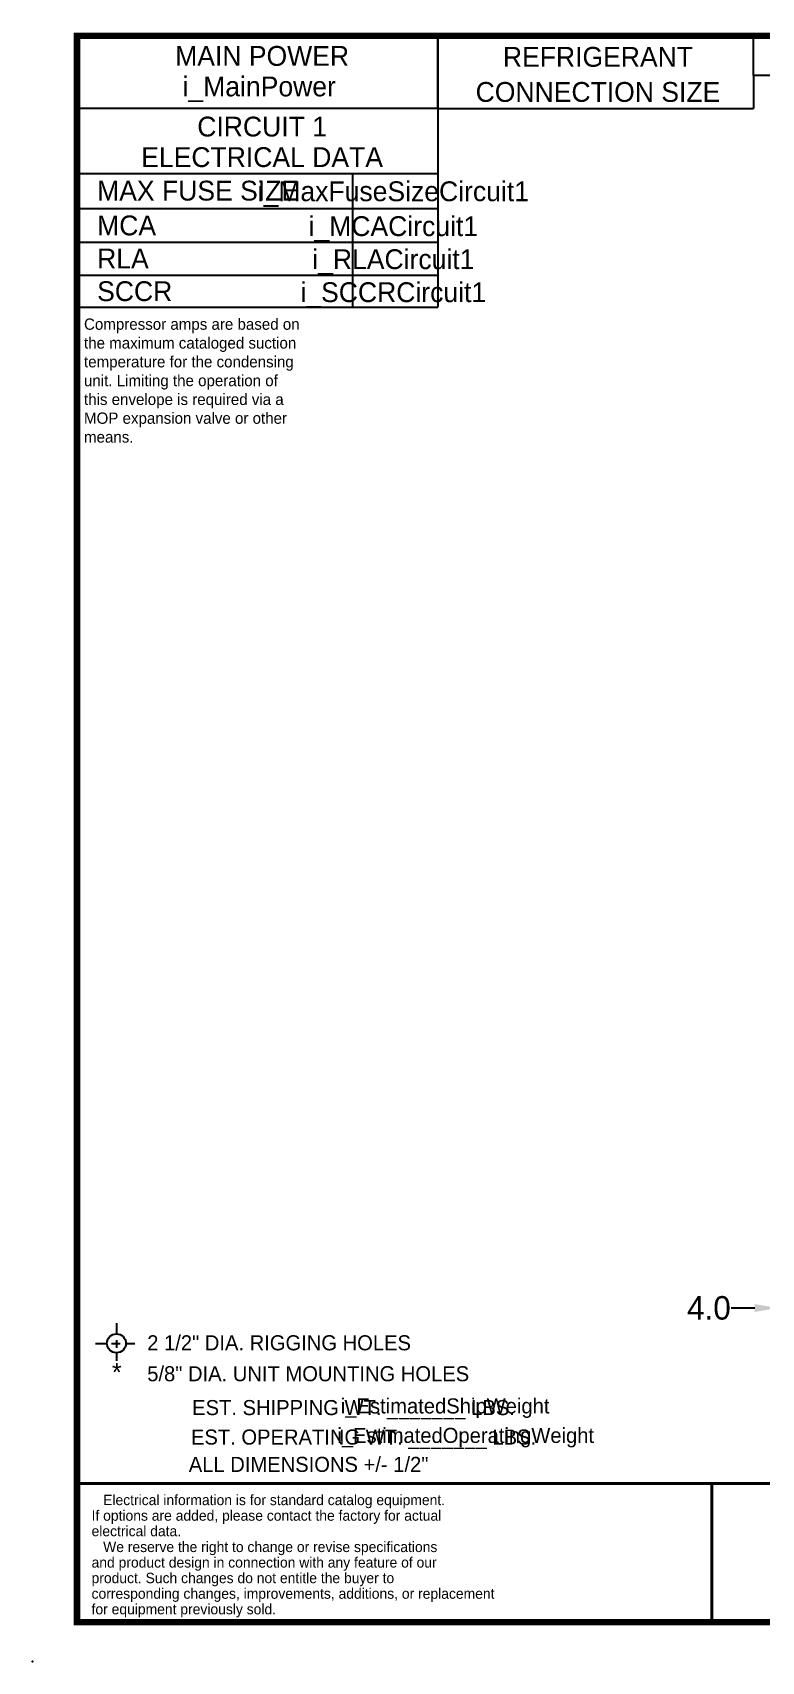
# Model space of a CAD drawing. Header units: inches. Extents: x 1908 to 2241, y -260 to -49.
# Drawn here: x 1907.8 to 2000.8, y -259.8 to -51.9 of the extents above; entities that cross this region are included whole.
import ezdxf
from ezdxf.enums import TextEntityAlignment as Align

# ---------------------------------------------------------------- set-up
doc = ezdxf.new("R2010")
doc.units = ezdxf.units.IN
doc.header["$MEASUREMENT"] = 0
doc.header["$PDSIZE"] = -1
doc.layers.add('C1E', color=7, linetype='Continuous')
doc.layers.add('C1RC', color=7, linetype='Continuous')
doc.dimstyles.get("Standard").update_dxf_attribs({"dimtxt": 3, "dimasz": 3, "dimexe": 0.18, "dimexo": 0.0625, "dimgap": 0.09, "dimtad": 0, "dimtih": 1, "dimtoh": 1, "dimdec": 1, "dimzin": 0, "dimdsep": 46, "dimtxsty": 'Standard', "dimcen": 0.09, "dimadec": 0, "dimazin": 0, "dimtfac": 1, "dimtdec": 1, "dimtofl": 0, "dimtmove": 0, "dimatfit": 3, "dimfxl": 1, "dimtolj": 1, "dimtzin": 0, "dimarcsym": 0})

# ---------------------------------------------------------------- blocks, each defined once
blk = doc.blocks.new('*D4')
at = {"color": 0, "lineweight": -2}
for p, q in [((2002.94, -207.22), (2002.94, -214.88)), ((2006.94, -208.33), (2006.94, -214.88)), ((1999.94, -214.7), (1996.94, -214.7)), ((2009.94, -214.7), (2012.94, -214.7))]:
    blk.add_line(p, q, dxfattribs=at)
at = {"color": 0}
for points in [[(1999.94, -214.2), (1999.94, -215.2), (2002.94, -214.7)], [(2009.94, -214.2), (2009.94, -215.2), (2006.94, -214.7)]]:
    blk.add_solid(points, dxfattribs=at)
at = {"layer": 'Defpoints', "color": 0}
for p in [(2002.94, -207.16), (2006.94, -208.27), (2002.94, -214.7)]:
    blk.add_point(p, dxfattribs=at)
at = {"color": 0, "insert": (1994.1, -214.7), "char_height": 3, "attachment_point": 5}
blk.add_mtext('\\A1;4.0', dxfattribs=at)

msp = doc.modelspace()

# ---------------------------------------------------------------- linework, layer by layer
at = {"color": 0, "lineweight": 25}
for p, q in [((1918.5, -216.63), (1918.5, -217.9)), ((1915.85, -219.21), (1917.15, -219.21)), ((1917.89, -219.21), (1918.99, -219.21)), ((1918.5, -218.8), (1918.5, -219.77)), ((1919.73, -219.21), (1920.84, -219.21)), ((1918.5, -220.46), (1918.5, -221.46)), ((1994.47, -254.81), (1994.47, -237.09))]:
    msp.add_line(p, q, dxfattribs=at)
for points, const_width in [([(1913.47, -254.81), (2237.47, -254.81), (2237.47, -52.31), (1913.47, -52.31), (1913.47, -254.81)], 0.81), ([(1994.95, -237.09), (1913.47, -237.09)], 0.405), ([(2237.47, -237.09), (1994.47, -237.09), (1994.47, -254.81)], 0.405)]:
    msp.add_lwpolyline(points, dxfattribs=dict(at, const_width=const_width))
msp.add_circle((1918.5, -219.21), 1.21, dxfattribs=at)
msp.add_point((1907.8, -259.81), dxfattribs=at)
at = {"layer": 'C1E', "color": 0, "lineweight": 25}
for p, q in [((1959.51, -52.31), (1959.51, -86.95)), ((1959.51, -61.58), (1913.47, -61.58)), ((1959.51, -69.93), (1913.72, -69.93)), ((1948.61, -69.93), (1948.61, -86.95)), ((1913.71, -74.36), (1959.51, -74.36)), ((1913.6, -78.68), (1959.51, -78.68)), ((1913.39, -82.89), (1959.51, -82.89)), ((1913.4, -86.95), (1959.51, -86.95))]:
    msp.add_line(p, q, dxfattribs=at)
at = {"layer": 'C1RC', "color": 0, "lineweight": 25}
for p, q in [((1959.51, -61.58), (1959.51, -52.31)), ((1999.8, -57.38), (1999.8, -52.31)), ((2078.61, -57.38), (1999.8, -57.38)), ((1999.8, -57.38), (1999.8, -61.6)), ((1959.58, -61.59), (1999.8, -61.6))]:
    msp.add_line(p, q, dxfattribs=at)

# ---------------------------------------------------------------- texts
at = {"color": 0, "lineweight": 25}
for s, height, p in [('2 1/2" DIA. RIGGING HOLES', 1.9237, (1922.43, -220.1)), ('5/8" DIA. UNIT MOUNTING HOLES', 1.9237, (1922.43, -224.05)), ('   Electrical information is for standard catalog equipment.', 1.3249, (1915.33, -239.86)), ('If options are added, please contact the factory for actual', 1.3249, (1915.33, -241.85)), ('electrical data.', 1.3249, (1915.33, -243.83)), ('   We reserve the right to change or revise specifications', 1.3249, (1915.33, -245.85)), ('and product design in connection with any feature of our', 1.3249, (1915.33, -247.83)), ('product. Such changes do not entitle the buyer to', 1.3249, (1915.33, -249.82)), ('corresponding changes, improvements, additions, or replacement ', 1.3249, (1915.33, -251.81)), ('for equipment previously sold.', 1.3249, (1915.33, -253.8))]:
    msp.add_text(s, height=height, dxfattribs=at).set_placement(p)
for s, height, p in [('*', 2.37, (1918.55, -224.08)), ('EST. SHIPPING WT. _______ LBS.', 1.9237, (1948.75, -228.37)), ('i_EstimatedShipWeight', 1.926, (1960.44, -228.16)), ('EST. OPERATING WT. _______ LBS.', 1.9237, (1950.03, -232.13)), ('i_EstimatedOperatingWeight', 1.9237, (1963.07, -231.92)), ('ALL DIMENSIONS +/- 1/2"', 1.9237, (1943.02, -235.62))]:
    msp.add_text(s, height=height, dxfattribs=at).set_placement(p, align=Align.CENTER)
at = {"color": 0, "insert": (1913.83, -88.4), "char_height": 1.44, "attachment_point": 1}
msp.add_mtext_dynamic_manual_height_columns(' Compressor amps are based on \\P the maximum cataloged suction \\P temperature for the condensing \\P unit. Limiting the operation of \\P this envelope is required via a \\P MOP expansion valve or other \\P means.', width=45.7799, gutter_width=144.43, heights=[29.63], dxfattribs=at)
at = {"layer": 'C1E', "color": 0, "lineweight": 25}
for s, height, p in [('MAIN POWER', 2.531, (1937.09, -56.15)), ('i_MainPower', 2.5312, (1936.72, -60.05)), ('CIRCUIT 1', 2.531, (1937.09, -65.17)), ('ELECTRICAL DATA', 2.5312, (1937.09, -69.07)), ('i_MaxFuseSizeCircuit1', 2.5312, (1953.83, -73.43)), ('i_MCACircuit1', 2.5312, (1953.83, -77.88)), ('i_RLACircuit1', 2.5312, (1953.83, -82.1)), ('i_SCCRCircuit1', 2.5312, (1953.83, -86.31))]:
    msp.add_text(s, height=height, dxfattribs=at).set_placement(p, align=Align.CENTER)
for s, height, p in [('MAX FUSE SIZE', 2.5312, (1916.04, -73.35)), ('MCA', 2.531, (1916.04, -77.79)), ('RLA', 2.531, (1916.04, -82.01)), ('SCCR', 2.531, (1916.04, -86.18))]:
    msp.add_text(s, height=height, dxfattribs=at).set_placement(p)
at = {"layer": 'C1RC', "color": 0, "lineweight": 25}
for s, p in [('REFRIGERANT', (1979.94, -56.27)), ('CONNECTION SIZE', (1979.94, -60.75))]:
    msp.add_text(s, height=2.5312, dxfattribs=at).set_placement(p, align=Align.CENTER)

# ---------------------------------------------------------------- dimensions: what is measured, and where the dimension line sits
at = {"color": 0}
dim = msp.add_linear_dim(base=(2002.94, -214.7), p1=(2006.94, -208.27), p2=(2002.94, -207.16), angle=180, dimstyle='Standard', dxfattribs=at)
dim.commit()
dim.dimension.update_dxf_attribs({"geometry": '*D4', "text_midpoint": (1994.1, -214.7)})

doc.saveas('drawing.dxf')
